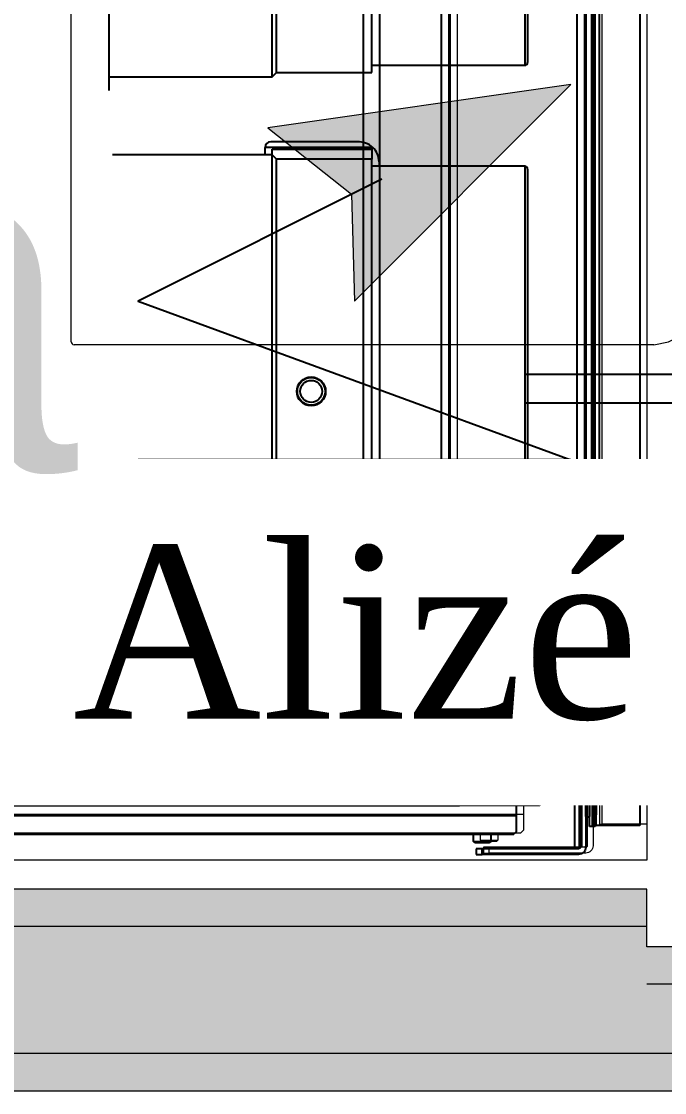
# Model space of a CAD drawing. Header units: centimetres. Extents: x 2666 to 9670, y 1889 to 5633.
# Drawn here: x 6292.22 to 6314.52, y 4036.34 to 4073.46 of the extents above; entities that cross this region are included whole.
import ezdxf

# ---------------------------------------------------------------- set-up
doc = ezdxf.new("R2010")
doc.units = ezdxf.units.CM
doc.header["$LTSCALE"] = 12.7
for name, pattern in [('Style de ligne -11', [0.694444, 0.41656, -0.277884]), ('Style de ligne -5', [0.41656, 0.13885, -0.27771]), ('VW-01', [0.83312, 0.41656, -0.41656])]:
    doc.linetypes.add(name, pattern=pattern)
for name, color, linetype, lineweight in [('B aménagement intérieur', 7, 'Continuous', 5), ('B GÈnÈral', 7, 'Continuous', 5), ('B Général', 7, 'Continuous', 5), ('C ANNOTATIONS-PMR', 7, 'Style de ligne -5', 5), ('C ANNOTATIONS-prestations', 7, 'Continuous', 5), ('F REMPLISSAGE-vert clair', 7, 'Continuous', 13), ('F REMPLISSAGE-vert clair-1', 7, 'Continuous', 5), ('F REMPLISSAGE-vert foncÈ', 7, 'Continuous', 5), ('F REMPLISSAGE-vert foncé', 7, 'Continuous', 13), ('F REMPLISSAGE-vert hachurÈ', 7, 'Continuous', 5), ('F REMPLISSAGE-vert hachuré', 7, 'Continuous', 13), ('prlm-ELEC-CFO', 1, 'Continuous', 25)]:
    doc.layers.add(name, color=color, linetype=linetype, lineweight=lineweight)
doc.layers.add('B faience', color=7, linetype='Style de ligne -11', lineweight=13, true_color=0x0040ff)
for name, color, linetype in [('MTI900_Alu', 252, 'Continuous'), ('prlm-CHAUFF', 4, 'Continuous'), ('prlm-VMC', 93, 'Continuous')]:
    doc.layers.add(name, color=color, linetype=linetype)
doc.styles.add('prlm-elec-cfo', font='comic.ttf', dxfattribs={"height": 12})
doc.styles.add('prlm-vmc', font='pala.ttf', dxfattribs={"height": 14})
pattern_1 = [(270, (6912.988, 3884.4206), (-5, 5e-14), [])]

# ---------------------------------------------------------------- blocks, each defined once
blk = doc.blocks.new('G 100_80')
at = {"layer": 'B Général', "color": 7, "linetype": 'Continuous', "lineweight": 5}
blk.add_line((48.52, 43.75), (48.52, -43.75), dxfattribs=at)
at = {"layer": 'B Général', "color": 7, "linetype": 'Continuous', "lineweight": 5, "flags": 128}
blk.add_lwpolyline([(9.5, -45), (9.5, 45), (48.52, 45), (48.52, -45)], close=True, dxfattribs=at)
at = {"layer": 'C ANNOTATIONS-prestations', "lineweight": 5}
for p, q in [((46.87, 43.75), (46.87, -43.75)), ((46.97, -43.75), (46.97, 43.75)), ((46.35, -36.044), (46.35, 1.5)), ((46.65, 1.6), (46.65, -35.984)), ((46.85, 1.667), (46.85, -31.75)), ((41.65, -40.287), (41.65, 1.325)), ((41.95, -40.274), (41.95, 1.325)), ((46.67, -31.75), (46.67, -31.85)), ((46.87, -31.75), (46.67, -31.75)), ((46.67, -31.85), (46.67, -34.033)), ((46.67, -31.85), (46.87, -31.85)), ((46.87, -34.033), (46.67, -34.033)), ((46.67, -34.033), (46.67, -34.168)), ((46.67, -34.168), (46.67, -34.5)), ((46.67, -34.168), (46.87, -34.168)), ((46.67, -34.5), (46.67, -38.6)), ((46.67, -34.5), (46.87, -34.5)), ((46.32, -36.05), (46.67, -35.98)), ((44.82, -36.25), (44.82, -36.85)), ((44.82, -36.25), (46.32, -36.25)), ((46.32, -36.311), (44.82, -36.311)), ((46.32, -36.55), (46.32, -36.05)), ((45.911, -36.55), (45.775, -36.55)), ((45.775, -36.6), (45.775, -36.55)), ((45.911, -36.6), (45.775, -36.6)), ((46.67, -36.55), (45.911, -36.55)), ((45.911, -36.6), (45.911, -36.55)), ((46.67, -36.6), (45.911, -36.6)), ((46.32, -37.05), (46.32, -36.6)), ((46.32, -36.789), (44.82, -36.789)), ((46.32, -36.85), (44.82, -36.85)), ((46.67, -37.12), (46.32, -37.05)), ((46.35, -40.074), (46.35, -37.056)), ((46.65, -37.116), (46.65, -39.35)), ((46.67, -38.6), (46.67, -38.932)), ((46.67, -38.6), (46.87, -38.6)), ((46.67, -38.932), (46.67, -39.067)), ((46.87, -38.932), (46.67, -38.932)), ((46.67, -39.067), (46.67, -41.4)), ((46.67, -39.067), (46.87, -39.067)), ((46.52, -39.45), (46.52, -39.65)), ((46.52, -39.65), (46.52, -41.05)), ((46.62, -39.65), (46.52, -39.65)), ((46.67, -39.35), (46.62, -39.35)), ((46.62, -39.65), (46.62, -39.35)), ((46.62, -39.65), (46.67, -39.65)), ((46.62, -41.05), (46.62, -39.65)), ((46.413, -40.071), (40.27, -40.35)), ((45.018, -40.084), (44.316, -40.116)), ((45.018, -40.084), (45.02, -40.134)), ((46.425, -40.07), (46.413, -40.071)), ((46.413, -40.071), (46.42, -40.221)), ((40.27, -40.5), (46.42, -40.221)), ((40.27, -40.35), (40.27, -40.5)), ((43.056, -40.173), (42.354, -40.205)), ((42.357, -40.255), (42.354, -40.205)), ((43.056, -40.173), (43.058, -40.223)), ((44.319, -40.166), (44.316, -40.116)), ((46.42, -40.221), (46.425, -40.22)), ((46.42, -40.221), (46.42, -41.25)), ((40.27, -41.351), (40.27, -40.5)), ((45.27, -41.15), (45.97, -41.15)), ((45.27, -41.55), (45.27, -41.15)), ((45.97, -41.15), (45.97, -41.55)), ((46.52, -41.05), (46.52, -41.25)), ((46.62, -41.05), (46.52, -41.05)), ((46.67, -41.05), (46.62, -41.05)), ((46.62, -41.35), (46.62, -41.05)), ((44.47, -41.36), (40.27, -41.351)), ((41.37, -41.353), (41.37, -41.75)), ((41.57, -41.25), (44.37, -41.25)), ((41.57, -41.25), (41.57, -41.75)), ((42.87, -41.4), (42.87, -41.75)), ((44.37, -41.4), (42.87, -41.4)), ((44.37, -41.25), (44.37, -41.4)), ((44.37, -41.4), (44.37, -41.55)), ((44.37, -41.4), (45.27, -41.4)), ((44.37, -41.55), (44.37, -41.75)), ((44.47, -41.55), (44.37, -41.55)), ((44.472, -41.4), (44.47, -41.36)), ((46.52, -41.55), (44.47, -41.55)), ((44.47, -41.75), (44.47, -41.55)), ((45.97, -41.4), (46.067, -41.4)), ((46.42, -41.25), (46.52, -41.25)), ((46.62, -41.35), (46.67, -41.35)), ((41.37, -41.75), (41.57, -41.75)), ((41.57, -41.75), (42.87, -41.75)), ((42.87, -41.75), (44.37, -41.75)), ((44.37, -41.75), (44.4, -41.75)), ((44.37, -42.72), (44.37, -41.78)), ((44.4, -41.75), (45.508, -41.75)), ((45.732, -41.75), (45.508, -41.75)), ((45.529, -41.759), (45.599, -41.829)), ((45.641, -41.829), (45.711, -41.759)), ((45.732, -41.75), (46.84, -41.75)), ((46.765, -41.65), (46.87, -41.65)), ((46.84, -41.75), (46.87, -41.75)), ((42.55, -42.15), (43.55, -42.15)), ((42.55, -42.75), (42.55, -42.15)), ((43.55, -42.15), (43.55, -42.75)), ((44.278, -42.2), (44.22, -42.3)), ((44.22, -42.3), (44.278, -42.4)), ((45.114, -41.95), (44.726, -41.95)), ((45.87, -41.98), (45.87, -42.66)), ((46.24, -41.95), (45.9, -41.95)), ((46.07, -42.27), (46.09, -42.25)), ((46.07, -42.63), (46.07, -42.27)), ((46.07, -42.293), (46.12, -42.293)), ((46.09, -42.65), (46.09, -42.25)), ((46.09, -42.25), (46.12, -42.25)), ((46.12, -42.654), (46.12, -42.246)), ((46.133, -42.221), (46.257, -42.134)), ((46.27, -42.109), (46.27, -41.98)), ((46.4, -41.98), (46.4, -42.252)), ((46.4, -42.25), (46.45, -42.25)), ((46.4, -42.293), (46.45, -42.293)), ((46.42, -42.28), (46.42, -42.367)), ((46.72, -41.95), (46.43, -41.95)), ((46.45, -41.95), (46.45, -42.15)), ((46.45, -42.15), (46.45, -44.5)), ((46.45, -42.15), (46.65, -42.15)), ((46.65, -42.15), (46.65, -41.95)), ((46.65, -42.15), (46.65, -44.5)), ((46.65, -42.595), (46.65, -42.31)), ((46.661, -42.249), (46.7, -42.21)), ((46.661, -42.287), (46.661, -42.249)), ((46.7, -42.15), (46.7, -42.251)), ((46.72, -42.15), (46.7, -42.15)), ((46.75, -41.98), (46.75, -42.12)), ((44.71, -42.68), (44.71, -42.657)), ((46.07, -42.607), (46.12, -42.607)), ((46.09, -42.65), (46.07, -42.63)), ((46.12, -42.65), (46.09, -42.65)), ((46.257, -42.766), (46.133, -42.679)), ((46.371, -42.429), (46.411, -42.388)), ((46.411, -42.512), (46.371, -42.471)), ((46.4, -42.607), (46.45, -42.607)), ((46.45, -42.65), (46.4, -42.65)), ((46.4, -42.827), (46.4, -42.653)), ((46.42, -42.533), (46.42, -42.625)), ((46.661, -42.65), (46.661, -42.618)), ((46.7, -42.69), (46.661, -42.65)), ((46.7, -42.654), (46.7, -42.826)), ((46.821, -42.429), (46.87, -42.379)), ((46.87, -42.521), (46.821, -42.471)), ((46.835, -42.486), (46.835, -42.414)), ((15.5, -43.05), (42.27, -43.05)), ((42.17, -42.95), (42.17, -42.85)), ((42.27, -42.75), (42.958, -42.75)), ((45.028, -43.05), (42.27, -43.05)), ((42.958, -42.75), (43.082, -42.75)), ((42.979, -42.759), (42.999, -42.779)), ((43.041, -42.779), (43.061, -42.759)), ((43.082, -42.75), (44.34, -42.75)), ((44.25, -43.4), (44.25, -43.05)), ((44.54, -42.87), (44.54, -42.74)), ((44.54, -42.854), (44.566, -42.9)), ((44.57, -42.71), (44.68, -42.71)), ((44.99, -42.9), (44.57, -42.9)), ((44.92, -42.729), (44.92, -42.76)), ((44.95, -42.79), (44.99, -42.79)), ((45.02, -42.82), (45.02, -42.87)), ((45.321, -42.769), (45.049, -43.041)), ((45.184, -42.906), (45.27, -42.906)), ((45.27, -42.906), (45.328, -42.806)), ((45.77, -42.76), (45.342, -42.76)), ((46.27, -44.52), (46.27, -42.791)), ((46.42, -42.855), (46.42, -44.45)), ((46.65, -43.42), (46.65, -42.885)), ((46.77, -42.98), (46.77, -43.42)), ((46.77, -43.78), (46.77, -42.98)), ((46.77, -42.98), (46.87, -42.98)), ((46.84, -42.95), (46.8, -42.95)), ((13.55, -43.4), (44.25, -43.4)), ((44.25, -43.95), (44.25, -43.4)), ((46.74, -43.45), (46.68, -43.45)), ((46.97, -43.78), (46.77, -43.78)), ((46.87, -43.75), (46.97, -43.75)), ((46.97, -43.75), (46.97, -43.78)), ((47.42, -43.75), (46.97, -43.75)), ((13.65, -44.05), (44.15, -44.05)), ((42.75, -44.3), (42.75, -44.05)), ((43.35, -44.05), (43.35, -44.3)), ((44.25, -43.95), (44.15, -44.05)), ((42.75, -44.3), (43.35, -44.3)), ((42.8, -44.35), (42.75, -44.3)), ((43.3, -44.35), (42.8, -44.35)), ((43.35, -44.3), (43.3, -44.35)), ((43.05, -44.55), (42.85, -44.55)), ((42.85, -44.55), (42.85, -44.75)), ((42.85, -44.75), (43.05, -44.75)), ((46.4, -44.55), (43.05, -44.55)), ((43.05, -44.75), (43.05, -44.55)), ((46.4, -44.75), (43.05, -44.75)), ((46.32, -44.55), (46.3, -44.55))]:
    blk.add_line(p, q, dxfattribs=at)
at = {"layer": 'C ANNOTATIONS-prestations'}
blk.add_line((48.52, -43.75), (47.42, -43.75), dxfattribs=at)
at = {"layer": 'C ANNOTATIONS-prestations', "lineweight": 5, "flags": 128}
for points in [[(46.52, -39.45, -0.198912), (46.549, -39.379, -0.198912), (46.62, -39.35)], [(46.52, -39.97, -0.193016), (46.492, -40.039, -0.193016), (46.425, -40.07)], [(46.067, -41.4, -0.109774), (46.151, -41.419, -0.109774), (46.22, -41.472)], [(46.302, -41.55, -0.028434), (46.259, -41.513, -0.028434), (46.22, -41.472)], [(46.663, -41.445, -0.227222), (46.495, -41.406, -0.227222), (46.42, -41.25)], [(46.62, -41.35, -0.198912), (46.549, -41.321, -0.198912), (46.52, -41.25)], [(46.87, -41.4, -0.198912), (46.767, -41.647, -0.198912), (46.52, -41.75)], [(46.67, -41.4, -0.198912), (46.626, -41.506, -0.198912), (46.52, -41.55)], [(44.37, -41.78, -0.198912), (44.379, -41.759, -0.198912), (44.4, -41.75)], [(44.697, -42.632, -0.366532), (44.556, -42.134, -0.366532), (45.023, -41.913, -0.366532), (45.318, -42.338, -0.366532), (44.948, -42.699)], [(45.508, -41.75, -0.098491), (45.519, -41.752, -0.098491), (45.529, -41.759)], [(45.641, -41.829, -0.198912), (45.62, -41.837, -0.198912), (45.599, -41.829)], [(45.711, -41.759, -0.098491), (45.721, -41.752, -0.098491), (45.732, -41.75)], [(46.84, -41.75, -0.198912), (46.861, -41.759, -0.198912), (46.87, -41.78)], [(44.37, -42.646, -0.14145), (44.27, -42.3, -0.14145), (44.37, -41.954)], [(44.37, -42.54, -0.103148), (44.32, -42.3, -0.103148), (44.37, -42.06)], [(45.87, -41.98, -0.198912), (45.879, -41.959, -0.198912), (45.9, -41.95)], [(46.12, -42.246, -0.120588), (46.123, -42.232, -0.120588), (46.133, -42.221)], [(46.24, -41.95, -0.198912), (46.261, -41.959, -0.198912), (46.27, -41.98)], [(46.27, -42.109, -0.120588), (46.267, -42.123, -0.120588), (46.257, -42.134)], [(46.4, -41.98, -0.198912), (46.409, -41.959, -0.198912), (46.43, -41.95)], [(46.42, -42.28, -0.155096), (46.406, -42.269, -0.155096), (46.4, -42.252)], [(46.661, -42.249, -0.013224), (46.655, -42.25, -0.013224), (46.65, -42.25)], [(46.65, -42.31, -0.17724), (46.657, -42.291, -0.17724), (46.675, -42.28)], [(46.7, -42.251, -0.17724), (46.693, -42.27, -0.17724), (46.675, -42.28)], [(46.72, -41.95, -0.198912), (46.741, -41.959, -0.198912), (46.75, -41.98)], [(46.75, -42.12, -0.198912), (46.741, -42.141, -0.198912), (46.72, -42.15)], [(44.71, -42.68, -0.198912), (44.701, -42.701, -0.198912), (44.68, -42.71)], [(44.697, -42.632, -0.122946), (44.706, -42.643, -0.122946), (44.71, -42.657)], [(44.92, -42.7, -0.074153), (44.803, -42.683, -0.074153), (44.697, -42.632)], [(45.87, -42.66, -0.198912), (45.841, -42.731, -0.198912), (45.77, -42.76)], [(46.133, -42.679, -0.120588), (46.123, -42.668, -0.120588), (46.12, -42.654)], [(46.371, -42.471, -0.198912), (46.362, -42.45, -0.198912), (46.371, -42.429)], [(46.4, -42.653, -0.155096), (46.406, -42.636, -0.155096), (46.42, -42.625)], [(46.42, -42.367, -0.098491), (46.418, -42.378, -0.098491), (46.411, -42.388)], [(46.411, -42.512, -0.098491), (46.418, -42.522, -0.098491), (46.42, -42.533)], [(46.675, -42.625, -0.17724), (46.657, -42.614, -0.17724), (46.65, -42.595)], [(46.65, -42.65, -0.013224), (46.655, -42.65, -0.013224), (46.661, -42.65)], [(46.675, -42.625, -0.17724), (46.693, -42.635, -0.17724), (46.7, -42.654)], [(46.821, -42.471, -0.198912), (46.812, -42.45, -0.198912), (46.821, -42.429)], [(42.17, -42.85, -0.198912), (42.199, -42.779, -0.198912), (42.27, -42.75)], [(42.27, -43.05, -0.198912), (42.199, -43.021, -0.198912), (42.17, -42.95)], [(42.958, -42.75, -0.098491), (42.969, -42.752, -0.098491), (42.979, -42.759)], [(43.041, -42.779, -0.198912), (43.02, -42.787, -0.198912), (42.999, -42.779)], [(43.061, -42.759, -0.098491), (43.071, -42.752, -0.098491), (43.082, -42.75)], [(44.37, -42.72, -0.198912), (44.361, -42.741, -0.198912), (44.34, -42.75)], [(44.54, -42.74, -0.198912), (44.549, -42.719, -0.198912), (44.57, -42.71)], [(44.92, -42.9, -0.085942), (44.718, -42.865, -0.085942), (44.54, -42.764)], [(44.67, -42.9, -0.02871), (44.603, -42.867, -0.02871), (44.54, -42.827)], [(44.57, -42.9, -0.198912), (44.549, -42.891, -0.198912), (44.54, -42.87)], [(44.92, -42.729, -0.189855), (44.928, -42.708, -0.189855), (44.948, -42.699)], [(44.948, -42.699, -0.008728), (44.934, -42.7, -0.008728), (44.92, -42.7)], [(44.95, -42.79, -0.198912), (44.929, -42.781, -0.198912), (44.92, -42.76)], [(45.009, -42.893, -0.018566), (44.965, -42.898, -0.018566), (44.92, -42.9)], [(44.99, -42.79, -0.198912), (45.011, -42.799, -0.198912), (45.02, -42.82)], [(45.02, -42.87, -0.198912), (45.011, -42.891, -0.198912), (44.99, -42.9)], [(45.049, -43.041, -0.098491), (45.039, -43.048, -0.098491), (45.028, -43.05)], [(45.379, -42.76, -0.041018), (45.298, -42.829, -0.041018), (45.207, -42.883)], [(45.321, -42.769, -0.098491), (45.331, -42.762, -0.098491), (45.342, -42.76)], [(46.257, -42.766, -0.120588), (46.267, -42.777, -0.120588), (46.27, -42.791)], [(46.42, -42.855, -0.155096), (46.406, -42.844, -0.155096), (46.4, -42.827)], [(46.65, -42.885, -0.17724), (46.657, -42.866, -0.17724), (46.675, -42.855)], [(46.7, -42.826, -0.17724), (46.693, -42.845, -0.17724), (46.675, -42.855)], [(46.77, -42.98, -0.198912), (46.779, -42.959, -0.198912), (46.8, -42.95)], [(46.87, -42.92, -0.198912), (46.861, -42.941, -0.198912), (46.84, -42.95)], [(46.68, -43.45, -0.198912), (46.659, -43.441, -0.198912), (46.65, -43.42)], [(46.77, -43.42, -0.198912), (46.761, -43.441, -0.198912), (46.74, -43.45)], [(46.3, -44.55, -0.198912), (46.279, -44.541, -0.198912), (46.27, -44.52)], [(46.42, -44.45, -0.198912), (46.391, -44.521, -0.198912), (46.32, -44.55)], [(46.65, -44.5, -0.198912), (46.577, -44.677, -0.198912), (46.4, -44.75)], [(46.45, -44.5, -0.198912), (46.435, -44.535, -0.198912), (46.4, -44.55)]]:
    blk.add_lwpolyline(points, format="xyb", dxfattribs=at)
at = {"layer": 'C ANNOTATIONS-prestations', "lineweight": 5}
for radius in [0.35, 0.3, 0.25]:
    blk.add_circle((44.92, -42.3), radius, dxfattribs=at)
for points, knots in [([(46.425, -40.22), (46.423, -40.181), (46.422, -40.129), (46.422, -40.102), (46.422, -40.083), (46.423, -40.074), (46.424, -40.072), (46.424, -40.07), (46.424, -40.07), (46.424, -40.07), (46.425, -40.07)], [0, 0, 0, 1, 2, 3, 4, 5, 6, 7, 7, 8, 8, 8]), ([(46.52, -39.97), (46.52, -40.004), (46.513, -40.068), (46.501, -40.117), (46.491, -40.146), (46.48, -40.171), (46.467, -40.191), (46.457, -40.203), (46.447, -40.212), (46.433, -40.219), (46.426, -40.22), (46.425, -40.22), (46.425, -40.22)], [0, 0, 0, 1, 2, 3, 4, 5, 6, 7, 8, 9, 9, 10, 10, 10])]:
    blk.add_open_spline(points, degree=2, knots=knots, dxfattribs=at)
blk = doc.blocks.new('A n0.MTI900_Alu_390')
at = {"layer": 'MTI900_Alu', "color": 1, "linetype": 'Continuous'}
for p, q in [((4.34, -0.405), (4.34, -3.475)), ((4.405, -0.415), (4.405, -3.465)), ((4.305, -0.6), (4.305, -3.277)), ((4.0071, -3.6913), (4.035, -3.077)), ((4.05, -3.077), (4.0221, -3.692)), ((4.035, -3.077), (4.05, -3.077)), ((4.1351, -3.077), (4.05, -3.077)), ((4.136, -3.497), (4.1351, -3.077)), ((4.1353, -3.187), (4.175, -3.187)), ((4.175, -3.187), (4.175, -3.207)), ((4.0287, -3.215), (-0.1325, -3.215)), ((4.125, -3.207), (4.125, -3.487)), ((4.125, -3.207), (4.175, -3.207)), ((4.175, -3.207), (4.175, -3.337)), ((4.0274, -3.245), (-0.1325, -3.245)), ((4.0173, -3.3556), (4.0205, -3.2854)), ((4.0255, -3.2857), (4.0205, -3.2854)), ((4.275, -3.277), (4.275, -3.3458)), ((4.295, -3.267), (4.285, -3.267)), ((4.305, -3.5528), (4.305, -3.277)), ((4.14, -3.337), (4.175, -3.337)), ((4.14, -3.487), (4.14, -3.337)), ((4.175, -3.337), (4.175, -3.487)), ((4.215, -3.305), (4.215, -3.405)), ((4.275, -3.305), (4.215, -3.305)), ((4.43, -3.325), (4.405, -3.325)), ((4.43, -3.325), (4.43, -3.385)), ((4.435, -3.33), (4.43, -3.325)), ((4.435, -3.38), (4.435, -3.33)), ((4.455, -3.355), (4.455, -3.335)), ((4.455, -3.335), (4.475, -3.335)), ((4.475, -3.335), (4.475, -3.355)), ((4.0173, -3.3556), (4.0223, -3.3558)), ((4.275, -3.3458), (4.275, -3.3582)), ((4.275, -3.3582), (4.275, -3.484)), ((4.2759, -3.3479), (4.2779, -3.3499)), ((4.2779, -3.3541), (4.2759, -3.3561)), ((4.455, -3.69), (4.455, -3.355)), ((4.475, -3.355), (4.455, -3.355)), ((4.475, -3.69), (4.475, -3.355)), ((4.215, -3.405), (4.275, -3.405)), ((4.405, -3.385), (4.43, -3.385)), ((4.43, -3.385), (4.435, -3.38)), ((4.0084, -3.5518), (4.0116, -3.4816)), ((4.0166, -3.4819), (4.0116, -3.4816)), ((4.125, -3.487), (4.14, -3.487)), ((4.14, -3.487), (4.155, -3.487)), ((4.14, -3.487), (4.14, -3.577)), ((4.155, -3.487), (4.175, -3.487)), ((4.155, -3.497), (4.155, -3.487)), ((4.175, -3.487), (4.175, -3.49)), ((4.272, -3.487), (4.178, -3.487)), ((4.22, -3.4778), (4.23, -3.472)), ((4.23, -3.472), (4.24, -3.4778)), ((4.34, -3.475), (4.305, -3.475)), ((4.395, -3.475), (4.34, -3.475)), ((4.395, -3.475), (4.405, -3.465)), ((4.14, -3.4972), (4.136, -3.497)), ((4.155, -3.702), (4.155, -3.497)), ((4.175, -3.497), (4.155, -3.497)), ((4.175, -3.49), (4.175, -3.6008)), ((4.195, -3.5614), (4.195, -3.5226)), ((4.268, -3.521), (4.2657, -3.521)), ((4.271, -3.507), (4.271, -3.518)), ((4.287, -3.504), (4.274, -3.504)), ((4.2854, -3.504), (4.29, -3.5066)), ((4.29, -3.549), (4.29, -3.507)), ((3.625, -3.532), (3.685, -3.532)), ((3.625, -3.532), (3.625, -3.682)), ((3.6311, -3.682), (3.6311, -3.532)), ((3.6789, -3.682), (3.6789, -3.532)), ((3.685, -3.682), (3.685, -3.532)), ((4.0084, -3.5518), (4.0134, -3.552)), ((4.2729, -3.542), (4.276, -3.542)), ((4.2769, -3.5821), (4.3041, -3.5549)), ((4.279, -3.545), (4.279, -3.549)), ((4.282, -3.552), (4.287, -3.552)), ((4.115, -3.577), (4.115, -3.647)), ((4.155, -3.577), (4.115, -3.577)), ((4.175, -3.6232), (4.175, -3.6008)), ((4.276, -3.627), (4.276, -3.5842)), ((4.2906, -3.577), (4.2806, -3.5828)), ((4.2906, -3.5684), (4.2906, -3.577)), ((3.655, -3.6411), (3.655, -3.6275)), ((3.66, -3.6275), (3.655, -3.6275)), ((3.66, -3.6411), (3.66, -3.6275)), ((4.175, -3.6232), (4.175, -3.734)), ((4.1759, -3.6029), (4.1829, -3.6099)), ((4.1829, -3.6141), (4.1759, -3.6211)), ((4.198, -3.637), (4.266, -3.637)), ((3.655, -3.717), (3.655, -3.6411)), ((3.66, -3.6411), (3.655, -3.6411)), ((3.66, -3.717), (3.66, -3.6411)), ((4.115, -3.647), (4.155, -3.647)), ((4.14, -3.647), (4.14, -3.6567)), ((4.195, -3.674), (4.195, -3.64)), ((4.2221, -3.6633), (4.2134, -3.6757)), ((4.2654, -3.662), (4.2246, -3.662)), ((4.227, -3.657), (4.225, -3.659)), ((4.265, -3.659), (4.225, -3.659)), ((4.225, -3.659), (4.225, -3.662)), ((4.263, -3.657), (4.227, -3.657)), ((4.2293, -3.657), (4.2293, -3.662)), ((4.2607, -3.657), (4.2607, -3.662)), ((4.265, -3.659), (4.263, -3.657)), ((4.265, -3.662), (4.265, -3.659)), ((4.2766, -3.6757), (4.2679, -3.6633)), ((3.6044, -3.685), (-0.15, -3.685)), ((3.605, -3.682), (3.598, -3.717)), ((3.655, -3.682), (3.605, -3.682)), ((3.705, -3.682), (3.66, -3.682)), ((3.712, -3.717), (3.705, -3.682)), ((4.0074, -3.685), (3.7056, -3.685)), ((3.935, -3.717), (3.935, -3.712)), ((3.965, -3.712), (3.935, -3.712)), ((3.945, -3.702), (3.965, -3.702)), ((3.965, -3.702), (4.105, -3.702)), ((3.965, -3.712), (3.965, -3.702)), ((3.965, -3.712), (3.965, -3.717)), ((4.105, -3.712), (3.965, -3.712)), ((4.007, -3.6925), (4.0071, -3.6913)), ((4.0071, -3.6913), (4.0221, -3.692)), ((4.0221, -3.692), (4.022, -3.6925)), ((4.0221, -3.692), (4.125, -3.692)), ((4.105, -3.702), (4.125, -3.702)), ((4.105, -3.712), (4.105, -3.702)), ((4.105, -3.717), (4.105, -3.712)), ((4.135, -3.712), (4.105, -3.712)), ((4.125, -3.692), (4.125, -3.702)), ((4.135, -3.712), (4.135, -3.717)), ((4.195, -3.722), (4.195, -3.693)), ((4.195, -3.695), (4.215, -3.695)), ((4.2109, -3.677), (4.198, -3.677)), ((4.198, -3.69), (4.2252, -3.69)), ((4.215, -3.695), (4.45, -3.695)), ((4.215, -3.695), (4.215, -3.715)), ((4.225, -3.69), (4.225, -3.695)), ((4.228, -3.692), (4.2367, -3.692)), ((4.2293, -3.69), (4.2293, -3.695)), ((4.2429, -3.6871), (4.2388, -3.6911)), ((4.2512, -3.6911), (4.2471, -3.6871)), ((4.2533, -3.692), (4.2625, -3.692)), ((4.2607, -3.69), (4.2607, -3.695)), ((4.265, -3.695), (4.265, -3.69)), ((4.2827, -3.69), (4.2653, -3.69)), ((4.452, -3.677), (4.2791, -3.677)), ((4.2855, -3.692), (4.445, -3.692)), ((4.455, -3.682), (4.455, -3.68)), ((-4.375, -3.737), (4.375, -3.737)), ((4.375, -3.747), (-4.375, -3.747)), ((-0.1667, -3.735), (3.175, -3.735)), ((-0.16, -3.715), (3.5984, -3.715)), ((3.175, -3.717), (3.185, -3.717)), ((3.175, -3.737), (3.175, -3.717)), ((3.185, -3.717), (3.4033, -3.717)), ((3.185, -3.717), (3.185, -3.737)), ((3.4033, -3.737), (3.4033, -3.717)), ((3.4033, -3.717), (3.4168, -3.717)), ((3.4168, -3.717), (3.45, -3.717)), ((3.4168, -3.717), (3.4168, -3.737)), ((3.45, -3.717), (3.86, -3.717)), ((3.45, -3.717), (3.45, -3.737)), ((3.7116, -3.715), (3.935, -3.715)), ((3.86, -3.717), (3.8932, -3.717)), ((3.86, -3.717), (3.86, -3.737)), ((3.8932, -3.717), (3.9067, -3.717)), ((3.8932, -3.737), (3.8932, -3.717)), ((3.9067, -3.717), (4.14, -3.717)), ((3.9067, -3.717), (3.9067, -3.737)), ((4.165, -3.7265), (4.165, -3.737)), ((4.175, -3.734), (4.175, -3.737)), ((4.215, -3.715), (4.195, -3.715)), ((4.198, -3.725), (4.212, -3.725)), ((4.215, -3.715), (4.45, -3.715)), ((4.215, -3.72), (4.2251, -3.72)), ((4.215, -3.722), (4.215, -3.72)), ((4.2249, -3.7161), (4.221, -3.72)), ((4.2287, -3.7161), (4.2249, -3.7161)), ((4.2595, -3.715), (4.231, -3.715)), ((4.2429, -3.7321), (4.2379, -3.737)), ((4.2486, -3.7335), (4.2414, -3.7335)), ((4.2521, -3.737), (4.2471, -3.7321)), ((4.2651, -3.7161), (4.2618, -3.7161)), ((4.269, -3.72), (4.2651, -3.7161)), ((4.2654, -3.72), (4.2826, -3.72)), ((4.342, -3.715), (4.2885, -3.715)), ((4.295, -3.734), (4.295, -3.73)), ((4.298, -3.727), (4.342, -3.727)), ((4.378, -3.727), (4.298, -3.727)), ((4.298, -3.727), (4.298, -3.737)), ((4.345, -3.724), (4.345, -3.718)), ((4.375, -3.737), (4.375, -3.747)), ((4.375, -3.747), (4.378, -3.747)), ((4.375, -3.792), (4.375, -3.747)), ((4.378, -3.747), (4.378, -3.727)), ((4.375, -3.902), (4.375, -3.792)), ((-4.375, -3.902), (4.375, -3.902))]:
    blk.add_line(p, q, dxfattribs=at)
for radius in [0.035, 0.03, 0.025]:
    blk.add_circle((4.23, -3.542), radius, dxfattribs=at)
for centre, radius, start, end in [((4.285, -3.277), 0.01, 90, 180), ((4.295, -3.277), 0.01, 0, 90), ((4.278, -3.3458), 0.003, 180, 225), ((4.278, -3.3582), 0.003, 135, 180), ((4.2758, -3.352), 0.003, 315, 45), ((4.178, -3.49), 0.003, 90, 180), ((4.23, -3.542), 0.065, 57.7958, 122.2042), ((4.23, -3.542), 0.06, 66.4435, 113.5565), ((4.272, -3.484), 0.003, 270, 0), ((4.23, -3.542), 0.04, 33.9272, 355.9994), ((4.2657, -3.518), 0.003, 213.9272, 270), ((4.23, -3.542), 0.04, 0, 33.9272), ((4.268, -3.518), 0.003, 270, 0), ((4.274, -3.507), 0.003, 90, 180), ((4.23, -3.542), 0.06, 0, 39.2965), ((4.23, -3.542), 0.065, 22.6199, 35.7758), ((4.287, -3.507), 0.003, 0, 90), ((4.2729, -3.545), 0.003, 90, 175.9994), ((4.23, -3.542), 0.04, 355.9994, 0), ((4.276, -3.545), 0.003, 0, 90), ((4.282, -3.549), 0.003, 180, 270), ((4.287, -3.549), 0.003, 270, 0), ((4.23, -3.542), 0.06, 351.491, 0), ((4.302, -3.5528), 0.003, 315, 0), ((4.178, -3.6008), 0.003, 180, 225), ((4.23, -3.542), 0.065, 315.0475, 333.838), ((4.279, -3.5842), 0.003, 135, 180), ((4.178, -3.6232), 0.003, 135, 180), ((4.1808, -3.612), 0.003, 315, 45), ((4.198, -3.64), 0.003, 90, 180), ((4.266, -3.627), 0.01, 270, 0), ((4.16, -3.6567), 0.02, 180, 230.1159), ((4.1151, -3.7104), 0.05, 37.0861, 50.1159), ((4.198, -3.674), 0.003, 180, 270), ((4.2246, -3.665), 0.003, 90, 145.008), ((4.2654, -3.665), 0.003, 34.992, 90), ((3.945, -3.712), 0.01, 90, 180), ((3.997, -3.692), 0.01, 270, 357.3974), ((4.125, -3.712), 0.02, 347.588, 90), ((4.125, -3.712), 0.01, 0, 90), ((4.14, -3.702), 0.035, 270, 0), ((4.14, -3.702), 0.015, 270, 0), ((4.198, -3.693), 0.003, 90, 180), ((4.2109, -3.674), 0.003, 270, 325.008), ((4.2252, -3.693), 0.003, 19.4712, 90), ((4.2367, -3.689), 0.003, 270, 315), ((4.245, -3.6892), 0.003, 45, 135), ((4.2533, -3.689), 0.003, 225, 270), ((4.2653, -3.693), 0.003, 90, 160.5288), ((4.2791, -3.674), 0.003, 214.992, 270), ((4.2827, -3.693), 0.003, 19.4712, 90), ((4.445, -3.682), 0.01, 270, 0), ((4.45, -3.69), 0.025, 270, 0), ((4.45, -3.69), 0.005, 270, 0), ((4.452, -3.68), 0.003, 0, 90), ((4.178, -3.734), 0.003, 180, 270), ((4.198, -3.722), 0.003, 180, 270), ((4.212, -3.722), 0.003, 270, 0), ((4.215, -3.715), 0.01, 353.9388, 0), ((4.2251, -3.717), 0.003, 270, 350.4059), ((4.231, -3.718), 0.003, 90, 170.4059), ((4.245, -3.7342), 0.003, 45, 135), ((4.2595, -3.718), 0.003, 9.5941, 90), ((4.2654, -3.717), 0.003, 189.5941, 270), ((4.275, -3.715), 0.01, 180, 186.0612), ((4.2826, -3.717), 0.003, 270, 350.4059), ((4.2885, -3.718), 0.003, 90, 170.4059), ((4.292, -3.734), 0.003, 270, 0), ((4.298, -3.73), 0.003, 90, 180), ((4.342, -3.718), 0.003, 0, 90), ((4.342, -3.724), 0.003, 270, 0)]:
    blk.add_arc(centre, radius, start, end, dxfattribs=at)
for centre, major_axis, ratio, start_param, end_param in [((3.997, -3.692), (-0.025, 0), 0.4, 1.570796, 3.096169), ((4.022, -3.6931), (-0.015, 0.0007), 0.045361, -1.568734, 0)]:
    blk.add_ellipse(centre, major_axis=major_axis, ratio=ratio, start_param=start_param, end_param=end_param, dxfattribs=at)
blk = doc.blocks.new('xi.uta-yzen-d')
at = {"layer": 'prlm-CHAUFF', "ltscale": 50}
for p, q in [((1.8, 35.02), (17.4, 35.02)), ((1.9, 35.12), (17.3, 35.12)), ((17.4, 29.72), (17.4, 35.02)), ((20.9, 35.02), (36.5, 35.02)), ((20.9, 35.02), (20.9, 29.72)), ((21, 35.12), (36.4, 35.12)), ((36.5, 29.72), (36.5, 35.02)), ((17.65, 29.72), (1.55, 29.72)), ((17.65, 26.42), (17.65, 29.72)), ((20.244, 29.72), (20.65, 29.72)), ((20.244, 29.72), (20.244, 26.02)), ((20.3, 29.72), (20.3, 26.27)), ((20.32, 29.72), (20.32, 26.27)), ((36.75, 29.72), (20.65, 29.72)), ((20.65, 29.72), (20.65, 26.42)), ((20.75, 29.97), (20.9, 29.97)), ((36.75, 26.42), (36.75, 29.72)), ((20.05, 29.216), (20.05, 26.22)), ((20.3, 28.42), (20.32, 28.42)), ((20.32, 28.07), (20.3, 28.07)), ((20.3, 27.693), (20.32, 27.693)), ((20.32, 27.343), (20.3, 27.343)), ((20.3, 27.293), (20.32, 27.293)), ((20.32, 27.193), (20.3, 27.193)), ((17.65, 26.42), (1.55, 26.42)), ((17.8, 26.27), (17.65, 26.42)), ((20.65, 26.42), (20.5, 26.27)), ((36.75, 26.42), (20.65, 26.42)), ((36.9, 26.27), (36.75, 26.42)), ((17.8, 26.27), (1.4, 26.27)), ((17.8, 20.62), (17.8, 26.27)), ((20.5, 26.02), (20.25, 26.02)), ((20.32, 26.27), (20.3, 26.27)), ((20.5, 26.27), (20.32, 26.27)), ((36.9, 26.27), (20.5, 26.27)), ((20.5, 26.27), (20.5, 20.62)), ((36.9, 20.62), (36.9, 26.27))]:
    blk.add_line(p, q, dxfattribs=at)
for points in [[(0, 30), (0, 0), (39, 0), (39, 30)], [(0.571, 29.429), (0.571, 0.571), (38.429, 0.571), (38.429, 29.429)], [(-40.5, 20.62), (-40.5, 3.9), (40.5, 3.9), (40.5, 20.62)]]:
    blk.add_lwpolyline(points, close=True, dxfattribs=at)
for radius in [0.5, 0.48, 0.38]:
    blk.add_circle((28.7, 27.62), radius, dxfattribs=at)
for centre, radius, start, end in [((17.3, 35.02), 0.1, 0, 90), ((21, 35.02), 0.1, 90, 180), ((36.4, 35.02), 0.1, 0, 90), ((20.825, 29.24), 0.776, 138.5248, 181.7675), ((20.75, 29.27), 0.7, 90, 136.2731), ((20.25, 26.22), 0.2, 180, 268.3239), ((20.25, 26.22), 0.2, 268.3239, 270)]:
    blk.add_arc(centre, radius, start, end, dxfattribs=at)
for centre, major_axis, ratio, start_param, end_param in [((20.75, 28.959), (-0.45, 0), 0.974723, 5.983927, 6.283185), ((20.75, 28.603), (-0.45, 0), 0.974723, 5.983927, 6.283185), ((21.55, 28.603), (-1.25, 0), 0.146694, 0, 0.179125)]:
    blk.add_ellipse(centre, major_axis=major_axis, ratio=ratio, start_param=start_param, end_param=end_param, dxfattribs=at)
blk.add_open_spline([(20.318, 29.391), (20.314, 29.379), (20.311, 29.366), (20.303, 29.324), (20.3, 29.294), (20.3, 29.265)], degree=3, knots=[0.8185803, 0.8185803, 0.8185803, 0.8185803, 0.875, 0.875, 1, 1, 1, 1], dxfattribs=at)
blk = doc.blocks.new('xi.UTA')
at = {"layer": 'prlm-ELEC-CFO', "lineweight": 5}
blk.add_hatch(color=0, dxfattribs=at).paths.add_polyline_path([(-3, 6), (-0.103, 3.699), (0, 0), (7.5, 7.5)])
at = {"layer": 'prlm-ELEC-CFO', "color": 0, "lineweight": 5, "flags": 128}
blk.add_lwpolyline([(-3, 6), (-0.103, 3.699), (0, 0), (7.5, 7.5)], close=True, dxfattribs=at)
at = {"layer": 'prlm-ELEC-CFO', "color": 0}
blk.add_lwpolyline([(0.955, 4.227), (-7.5, 0), (7.5, -5.5), (-7.5, -5.5), (-7.5, -7.5), (7.5, -7.5)], dxfattribs=at)
blk = doc.blocks.new('Baignoire 75_170')
at = {"layer": 'B faience', "lineweight": 18, "flags": 128}
blk.add_lwpolyline([(-85, 38.5), (-85, -37.5), (86, -37.5)], dxfattribs=at)
blk = doc.blocks.new('Rond 150_PMR')
at = {"layer": 'B Général', "color": 154, "linetype": 'VW-01', "lineweight": 5, "true_color": 0x0053a6}
blk.add_circle((0, 0), 75, dxfattribs=at)
blk = doc.blocks.new('200_wc-2')
at = {"layer": 'B Général', "color": 7, "linetype": 'Continuous', "lineweight": 5}
for p, q in [((-25, -20.1), (-25, 0)), ((-24.9, 0.1), (24.9, 0.1))]:
    blk.add_line(p, q, dxfattribs=at)
at = {"layer": 'B Général', "color": 7, "linetype": 'Continuous', "lineweight": 5, "flags": 128}
blk.add_lwpolyline([(-25, -20.1), (-24.9, -20.6), (-24.75, -20.9), (-24.55, -21.2), (-24.3, -21.45), (-23.9, -21.7), (-23.4, -21.85), (-23.15, -21.9), (23.25, -21.9), (23.55, -21.85), (23.9, -21.7), (24.2, -21.5), (24.45, -21.3), (24.65, -21.05), (24.8, -20.75), (24.9, -20.5), (24.95, -20.3), (25, -20.1)], dxfattribs=at)
at = {"layer": 'B Général', "color": 7, "linetype": 'Continuous', "lineweight": 5}
blk.add_arc((-24.9, 0), 0.1, 90, 180, dxfattribs=at)

msp = doc.modelspace()

# ---------------------------------------------------------------- hatches: boundary and pattern name
at = {"layer": 'B GÈnÈral', "linetype": 'Continuous', "lineweight": 0, "true_color": 0xc0dcc0}
msp.add_hatch(color=9, dxfattribs=at).paths.add_polyline_path([(6313.908, 4043.389), (6274.888, 4043.389), (6273.588, 4042.089), (6269.188, 4042.089), (6267.888, 4043.389), (6225.888, 4043.389), (6225.888, 4036.389), (6313.908, 4036.389)])
at = {"layer": 'F REMPLISSAGE-vert hachurÈ', "linetype": 'Continuous', "lineweight": 0, "true_color": 0x99aa00}
for points in [[(6451.268, 4040.089), (6451.268, 4041.389), (6313.908, 4041.389), (6313.908, 4040.089)], [(6451.268, 4037.689), (6451.268, 4040.089), (6313.908, 4040.089), (6313.908, 4037.689)], [(6451.268, 4036.389), (6451.268, 4037.689), (6313.908, 4037.689), (6313.908, 4036.389)]]:
    msp.add_hatch(color=54, dxfattribs=at).paths.add_polyline_path(points)
at = {"layer": 'F REMPLISSAGE-vert hachurÈ', "linetype": 'Continuous', "lineweight": 5, "true_color": 0x004400}
h = msp.add_hatch(dxfattribs=at)
h.set_pattern_fill('90-0_5 HYDROFUGE_0_5', color=98, angle=-180, style=0, pattern_type=2)
h.set_pattern_definition(pattern_1)
h.paths.add_polyline_path([(6451.268, 4040.089), (6451.268, 4041.389), (6313.908, 4041.389), (6313.908, 4040.089)])
h = msp.add_hatch(dxfattribs=at)
h.set_pattern_fill('90-0_5 HYDROFUGE_0_5', color=98, angle=-180, style=0, pattern_type=2)
h.set_pattern_definition(pattern_1)
h.paths.add_polyline_path([(6451.268, 4037.689), (6451.268, 4040.089), (6313.908, 4040.089), (6313.908, 4037.689)])
h = msp.add_hatch(dxfattribs=at)
h.set_pattern_fill('90-0_5 HYDROFUGE_0_5', color=98, angle=-180, style=0, pattern_type=2)
h.set_pattern_definition(pattern_1)
h.paths.add_polyline_path([(6451.268, 4036.389), (6451.268, 4037.689), (6313.908, 4037.689), (6313.908, 4036.389)])

# ---------------------------------------------------------------- linework, layer by layer
at = {"layer": 'B Général', "color": 98, "linetype": 'Continuous', "lineweight": 13, "true_color": 0x004400}
for p, q in [((6313.908, 4043.389), (6274.888, 4043.389)), ((6313.908, 4041.389), (6313.908, 4043.389)), ((6451.268, 4041.389), (6313.908, 4041.389)), ((6313.908, 4036.389), (6225.888, 4036.389)), ((6451.268, 4036.389), (6313.908, 4036.389)), ((6313.908, 4036.389), (6313.908, 4036.389))]:
    msp.add_line(p, q, dxfattribs=at)
at = {"layer": 'F REMPLISSAGE-vert clair'}
for p, q in [((6313.908, 4042.089), (6273.588, 4042.089)), ((6313.908, 4037.689), (6225.888, 4037.689))]:
    msp.add_line(p, q, dxfattribs=at)
at = {"layer": 'F REMPLISSAGE-vert clair-1', "color": 9, "linetype": 'Continuous', "true_color": 0xc0dcc0}
msp.add_solid([(6313.908, 4037.689), (6313.908, 4042.089), (6225.888, 4037.689), (6225.888, 4042.089)], dxfattribs=at)
at = {"layer": 'F REMPLISSAGE-vert foncÈ', "color": 54, "linetype": 'Continuous', "true_color": 0x99aa00}
for points in [[(6313.908, 4043.389), (6274.888, 4043.389), (6313.908, 4042.089), (6273.588, 4042.089)], [(6313.908, 4036.389), (6313.908, 4037.689), (6225.888, 4036.389), (6225.888, 4037.689)]]:
    msp.add_solid(points, dxfattribs=at)
at = {"layer": 'F REMPLISSAGE-vert foncé', "color": 98, "linetype": 'Continuous', "lineweight": 13, "true_color": 0x004400}
for p, q in [((6313.908, 4043.389), (6274.888, 4043.389)), ((6313.908, 4036.389), (6225.888, 4036.389))]:
    msp.add_line(p, q, dxfattribs=at)
at = {"layer": 'F REMPLISSAGE-vert foncé'}
for p, q in [((6313.908, 4042.089), (6273.588, 4042.089)), ((6313.908, 4037.689), (6225.888, 4037.689))]:
    msp.add_line(p, q, dxfattribs=at)
at = {"layer": 'F REMPLISSAGE-vert hachuré', "color": 98, "linetype": 'Continuous', "lineweight": 13, "true_color": 0x004400}
for p, q in [((6451.268, 4041.389), (6313.908, 4041.389)), ((6451.268, 4036.389), (6313.908, 4036.389))]:
    msp.add_line(p, q, dxfattribs=at)
at = {"layer": 'F REMPLISSAGE-vert hachuré'}
for p, q in [((6451.268, 4040.089), (6313.908, 4040.089)), ((6451.268, 4037.689), (6313.908, 4037.689))]:
    msp.add_line(p, q, dxfattribs=at)
at = {"layer": 'prlm-CHAUFF', "ltscale": 50}
for p, q in [((6309.653, 4061.238), (6528.124, 4061.229)), ((6309.653, 4060.238), (6527.124, 4060.229))]:
    msp.add_line(p, q, dxfattribs=at)
at = {"layer": 'prlm-VMC'}
msp.add_lwpolyline([(6265.568, 4055.283), (6336.223, 4055.283)], dxfattribs=at)

# ---------------------------------------------------------------- block references
at = {"layer": 'B aménagement intérieur', "color": 7}
msp.add_blockref('G 100_80', (6265.388, 4089.389), dxfattribs=at)
at = {"layer": 'B Général', "color": 7, "rotation": 270}
msp.add_blockref('Baignoire 75_170', (6263.388, 3951.389), dxfattribs=at)
at = {"layer": 'C ANNOTATIONS-PMR', "color": 7, "rotation": 270}
msp.add_blockref('Rond 150_PMR', (6376.268, 3961.389), dxfattribs=at)
at = {"layer": 'prlm-CHAUFF', "xscale": -9.999999999999975, "yscale": 9.999999999999975, "zscale": 9.999999999999975, "rotation": 90.00011533977086}
msp.add_blockref('A n0.MTI900_Alu_390', (6274.639, 4089.337), dxfattribs=at)
at = {"layer": 'prlm-CHAUFF', "rotation": 270}
msp.add_blockref('xi.uta-yzen-d', (6274.648, 4089.337), dxfattribs=at)
at = {"layer": 'prlm-ELEC-CFO'}
msp.add_blockref('xi.UTA', (6303.763, 4063.769), dxfattribs=at)

# ---------------------------------------------------------------- next in the draw order: texts
at = {"layer": 'prlm-ELEC-CFO', "lineweight": 20, "insert": (6283.014, 4063.769), "char_height": 12, "attachment_point": 5, "line_spacing_factor": 0.8, "style": 'prlm-elec-cfo', "bg_fill": 3, "box_fill_scale": 1.1, "bg_fill_color": 256, "bg_fill_transparency": 0}
msp.add_mtext('uta', dxfattribs=at)

# ---------------------------------------------------------------- next in the draw order: block references
at = {"layer": 'B Général', "rotation": 90}
msp.add_blockref('200_wc-2', (6294.048, 4087.256), dxfattribs=at)

# ---------------------------------------------------------------- next in the draw order: texts
at = {"layer": 'prlm-VMC', "ltscale": 25, "insert": (6316.907, 4052.252), "char_height": 6, "width": 58.61474, "attachment_point": 5, "line_spacing_factor": 0.8, "style": 'prlm-vmc', "bg_fill": 2}
msp.add_mtext('Alizé T 5/30', dxfattribs=at)

doc.saveas('drawing.dxf')
